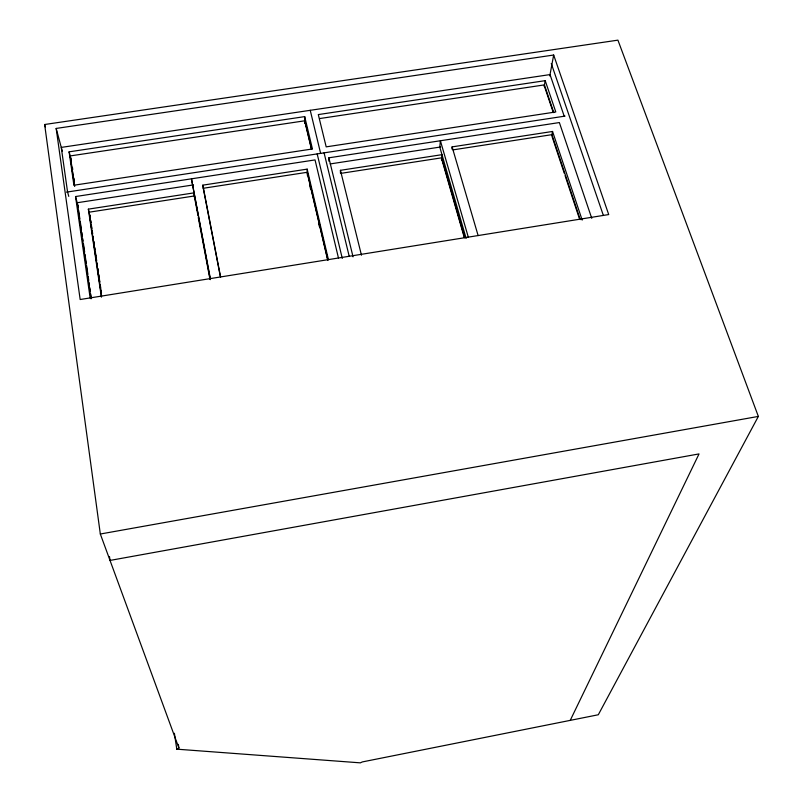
<?xml version="1.0" encoding="UTF-8"?>
<svg xmlns="http://www.w3.org/2000/svg" width="803" height="803" viewBox="0 0 803 803"><rect width="100%" height="100%" fill="white"/><g stroke="black" fill="none" stroke-linecap="round" stroke-linejoin="round"><path stroke-width="1.2" d="M441.479 159.887L441.981 154.678L340.432 170.316L340.442 172.806M451.888 148.997L452.109 146.879L552.544 131.461L582.175 220.112M544.143 86.503L545.207 80.661L318.299 114.578L326.189 146.869L555.786 111.958L545.207 80.661M549.774 75.944L553.668 55.026L56.17 128.44L80.17 299.519L608.714 214.562L553.668 55.026M551.701 135.717L552.544 131.461M570.23 720.371L699.032 453.916L110.021 560.424L109.509 556.7M176.79 749.169L178.908 748.045L100.325 534.015L44.647 124.505L617.919 40.15L758.353 416.416L598.305 714.76L362.334 761.927L360.356 762.85L176.79 749.169L174.392 733.249M100.325 534.015L758.353 416.416M101.389 297.15L88.35 209.141L193.864 192.891L194.778 199.034M88.35 209.141L89.133 212.193L194.316 195.972M340.442 173.428L441.68 157.82L464.716 237.778M66.458 192.138L565.061 116.104M90.157 297.973L75.542 196.544L315.037 159.917L338.444 257.934M328.899 161.182L328.859 157.81L559.37 122.558L591.761 218.326M193.523 184.891L77.198 202.737L91.07 298.826M330.163 163.932L440.646 146.979M203.259 188.263L202.828 185.152L307.168 169.132L328.437 259.69M453.012 149.87L551.902 134.663L580.248 219.61M69.108 151.827L304.698 116.616L312.427 148.967L73.916 185.232L69.108 151.827L71.186 159.767M319.624 118.563L544.434 84.887L553.799 112.651M551.26 63.487L603.274 215.164M564.218 116.234L550.025 74.589L61.269 147.401L67.562 191.967L68.777 196.394M544.655 86.975L553.227 112.41M552.123 136.751L564.308 173.307M565.091 175.666L579.646 219.299M452.109 146.879L478.126 235.59M468.239 236.945L440.395 140.746L439.803 147.11L466.131 238.381M441.6 158.713L464.264 237.437M44.647 124.505L45.309 126.894M56.17 128.44L62.273 151.135M75.542 196.544L78.292 206.813M340.432 170.316L361.46 255.224M328.859 157.81L353.049 256.84M324.081 152.851L349.144 256.057M310.229 110.292L320.628 153.373M317.185 153.905L342.279 258.425M311.684 149.468L304.849 120.781L70.182 155.933L74.448 185.543M304.879 121.695L311.434 149.177M327.895 260.182L307.278 172.284L203.259 188.273L220.283 276.292M307.308 173.177L327.624 259.811M309.667 185.152L310.52 188.815M318.52 222.933L319.373 226.587M202.828 185.152L220.604 277.025M210.346 278.531L191.455 178.818L210.296 279.635M194.446 196.845L197.909 215.124M198.271 217.523L209.944 279.163M178.346 744.371L178.908 748.045M89.926 215.234L90.287 217.703M90.659 220.173L91.02 222.642M91.391 225.111L91.943 228.815M92.305 231.284L92.676 233.753M93.038 236.223L93.409 238.692M93.77 241.161L94.322 244.855M94.684 247.324L95.055 249.793M95.416 252.262L95.969 255.966M96.34 258.436L96.701 260.905M97.073 263.374L97.434 265.843M97.805 268.312L98.357 272.016M98.719 274.485L99.09 276.955M99.452 279.424L99.823 281.893M100.184 284.362L100.736 288.066M101.098 290.535L101.469 293.005M89.545 214.301L89.916 216.78M90.277 219.249L90.829 222.953M91.201 225.432L91.562 227.901M91.933 230.371L92.486 234.085M92.847 236.554L93.218 239.023M93.58 241.502L93.951 243.971M94.312 246.441L94.864 250.155M95.236 252.624L96.33 260.042M96.701 262.511L97.253 266.225M97.615 268.694L99.632 282.295M100.004 284.764L101.288 293.416M89.143 212.193L101.62 296.307M72.37 167.044L72.732 169.513M73.976 178.125L74.328 180.585M77.911 205.367L78.262 207.826M78.614 210.286L79.858 218.898M80.22 221.357L81.464 229.959M81.816 232.418L82.348 236.112M82.699 238.571L83.06 241.03M83.412 243.49L84.656 252.102M85.008 254.561L86.252 263.163M86.614 265.622L87.858 274.235M88.21 276.694L88.742 280.377M89.093 282.837L89.454 285.296M89.806 287.755L90.337 291.449M90.699 293.908L91.231 297.592M70.423 156.836L71.668 165.468M72.019 167.937L73.264 176.57M73.625 179.039L74.689 186.437M307.168 169.132L307.378 175.405M304.698 116.616L304.939 123.521"/></g></svg>
